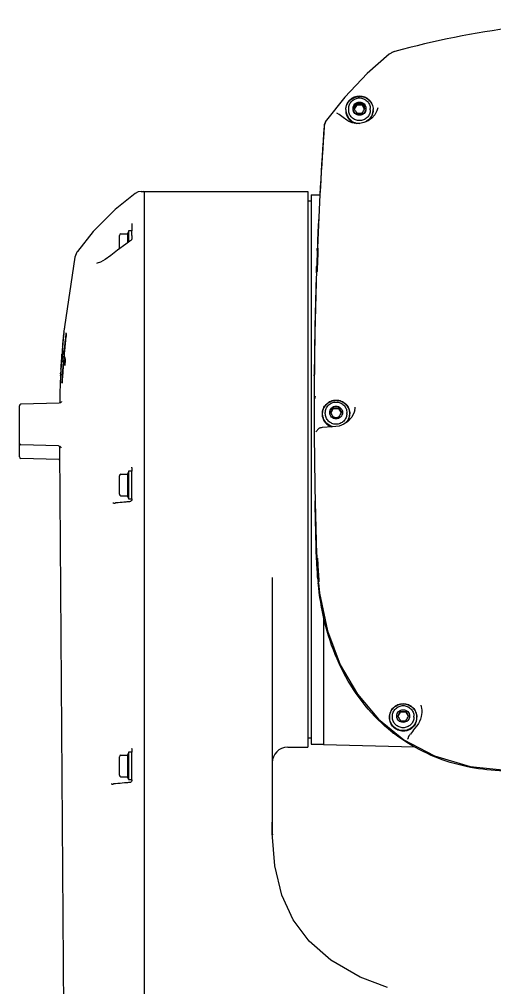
# Model space of a CAD drawing. Header units: millimetres. Extents: x 5828 to 6704, y 123 to 421.
# Drawn here: x 6347.04 to 6354.66, y 268.42 to 283.93 of the extents above; entities that cross this region are included whole.
import ezdxf

# ---------------------------------------------------------------- set-up
doc = ezdxf.new("R2010")
doc.units = ezdxf.units.MM
doc.layers.add('外形图', color=7, linetype='Continuous')

msp = doc.modelspace()

# ---------------------------------------------------------------- linework, layer by layer
at = {"layer": '外形图', "linetype": 'Continuous'}
for p, q in [((6352.321, 282.476), (6352.321, 282.4974)), ((6352.4054, 282.4913), (6352.4078, 282.4954)), ((6352.4495, 282.5663), (6352.408, 282.4951)), ((6352.4495, 282.5579), (6352.4104, 282.4909)), ((6352.4495, 282.5754), (6352.4495, 282.5579)), ((6352.4495, 282.5663), (6352.5375, 282.5663)), ((6352.4495, 282.5579), (6352.5375, 282.5579)), ((6352.5375, 282.5754), (6352.5375, 282.5579)), ((6352.5789, 282.4951), (6352.5375, 282.5663)), ((6352.5765, 282.4909), (6352.5375, 282.5579)), ((6352.5791, 282.4954), (6352.5815, 282.4913)), ((6352.666, 282.476), (6352.666, 282.4974)), ((6352.7889, 282.5092), (6352.7889, 282.5095)), ((6351.957, 282.3056), (6351.932, 282.2437)), ((6351.9637, 282.3154), (6351.957, 282.3056)), ((6352.131, 282.4247), (6352.1309, 282.4247)), ((6352.1667, 282.4023), (6352.1309, 282.4247)), ((6352.2308, 282.3579), (6352.1667, 282.4023)), ((6352.2927, 282.3121), (6352.2308, 282.3579)), ((6351.932, 282.2437), (6351.9286, 282.2188)), ((6348.9483, 281.1622), (6348.9004, 281.1386)), ((6348.9956, 281.1691), (6348.9483, 281.1622)), ((6348.9957, 281.1691), (6349.0284, 281.1691)), ((6349.0434, 281.1691), (6349.0434, 261.6781)), ((6349.0434, 281.1691), (6351.6685, 281.1691)), ((6351.6685, 281.1691), (6351.6685, 272.269)), ((6351.7185, 281.1191), (6351.7185, 272.319)), ((6351.7185, 281.1191), (6351.8596, 281.1191)), ((6351.6685, 281.0191), (6351.7185, 281.0191)), ((6348.8434, 280.6556), (6348.8434, 280.5415)), ((6348.6459, 280.2533), (6348.6459, 280.4666)), ((6348.6709, 280.4916), (6348.7761, 280.4916)), ((6348.7898, 280.5293), (6348.7761, 280.4916)), ((6348.7761, 280.4916), (6348.7761, 280.3478)), ((6348.7934, 280.5391), (6348.7934, 280.3598)), ((6348.8434, 280.5391), (6348.7934, 280.5391)), ((6348.8434, 280.4645), (6348.8434, 280.5415)), ((6348.8434, 280.4645), (6348.8434, 280.4065)), ((6348.8186, 280.3775), (6348.8114, 280.3722)), ((6351.818, 280.2597), (6351.8182, 280.2637)), ((6351.8204, 280.2688), (6351.8202, 280.2636)), ((6347.9343, 280.1191), (6347.768, 279.0033)), ((6351.8166, 280.2254), (6351.8172, 280.2385)), ((6351.8172, 280.2385), (6351.818, 280.2597)), ((6351.8255, 280.2551), (6351.827, 280.2572)), ((6351.8275, 280.2325), (6351.8273, 280.2247)), ((6351.8056, 279.9314), (6351.8069, 279.9691)), ((6351.8177, 279.9687), (6351.8164, 279.9311)), ((6351.8034, 279.8678), (6351.8038, 279.88)), ((6351.8038, 279.88), (6351.804, 279.8878)), ((6351.804, 279.8878), (6351.8056, 279.9314)), ((6351.8138, 279.8875), (6351.8091, 279.8798)), ((6351.8128, 279.8879), (6351.8125, 279.8863)), ((6347.7534, 278.8742), (6347.7557, 278.8968)), ((6347.7578, 278.918), (6347.7593, 278.9316)), ((6347.7674, 279.0034), (6347.7674, 279.0034)), ((6347.7903, 278.907), (6347.7932, 278.8954)), ((6347.7465, 278.7879), (6347.7491, 278.8152)), ((6347.7491, 278.8152), (6347.7512, 278.8387)), ((6347.7512, 278.8387), (6347.7519, 278.8474)), ((6347.7259, 278.5634), (6347.7259, 278.5653)), ((6347.7353, 278.5246), (6347.738, 278.5574)), ((6347.7554, 278.5623), (6347.7615, 278.5623)), ((6347.7614, 278.5617), (6347.7599, 278.5449)), ((6347.7205, 278.4889), (6347.7171, 278.4463)), ((6347.7187, 278.4423), (6347.7207, 278.4723)), ((6347.7224, 278.4484), (6347.7219, 278.4412)), ((6347.7258, 278.5014), (6347.725, 278.4882)), ((6347.7353, 278.5246), (6347.7607, 278.5246)), ((6347.7457, 278.4469), (6347.7471, 278.4638)), ((6347.7471, 278.4638), (6347.7724, 278.4638)), ((6347.7516, 278.4464), (6347.7768, 278.4464)), ((6347.7607, 278.5246), (6347.7618, 278.5384)), ((6347.7708, 278.4449), (6347.7724, 278.4638)), ((6347.705, 278.2477), (6347.7068, 278.2785)), ((6347.7095, 278.323), (6347.7111, 278.3495)), ((6351.7703, 278.2472), (6351.77, 278.2191)), ((6347.7039, 278.2214), (6347.6924, 277.9465)), ((6347.7043, 278.2214), (6347.7042, 278.2213)), ((6347.7055, 278.229), (6347.7048, 278.2235)), ((6347.7234, 278.1191), (6347.7289, 278.1191)), ((6347.7289, 278.1203), (6347.7279, 278.1017)), ((6347.6924, 277.9465), (6347.6912, 277.7786)), ((6351.768, 277.8892), (6351.7679, 277.8562)), ((6351.7681, 277.9119), (6351.768, 277.8892)), ((6347.0434, 276.9184), (6347.0434, 277.7375)), ((6347.68, 277.7787), (6347.0678, 277.7626)), ((6351.946, 277.6136), (6351.946, 277.6266)), ((6352.0744, 277.6954), (6352.033, 277.6242)), ((6352.0744, 277.7045), (6352.0744, 277.6954)), ((6352.0744, 277.6954), (6352.1625, 277.6954)), ((6352.1625, 277.7045), (6352.1625, 277.6954)), ((6352.2039, 277.6242), (6352.1625, 277.6954)), ((6352.291, 277.6136), (6352.291, 277.6266)), ((6352.4194, 277.6723), (6352.4194, 277.6721)), ((6351.7679, 277.4015), (6351.7682, 277.3485)), ((6351.7682, 277.3485), (6351.7682, 277.3295)), ((6351.7682, 277.3295), (6351.7683, 277.3221)), ((6351.7683, 277.3221), (6351.7684, 277.3049)), ((6351.8425, 277.3727), (6351.794, 277.3222)), ((6351.8494, 277.378), (6351.8423, 277.3725)), ((6351.8423, 277.3725), (6351.8425, 277.3727)), ((6351.8581, 277.3816), (6351.8494, 277.378)), ((6352.0576, 277.4013), (6351.8951, 277.3874)), ((6352.1165, 277.4061), (6352.0576, 277.4013)), ((6352.1656, 277.4139), (6352.1165, 277.4061)), ((6347.6697, 277.0956), (6347.0678, 277.1113)), ((6347.6864, 277.0955), (6347.6859, 277.0311)), ((6347.6859, 277.0309), (6347.7751, 264.7828)), ((6347.6733, 276.8776), (6347.0678, 276.8935)), ((6347.6733, 276.8776), (6347.6871, 276.8733)), ((6348.8434, 276.7412), (6348.8434, 276.691)), ((6348.6459, 276.3216), (6348.6459, 276.6166)), ((6348.6709, 276.6416), (6348.7761, 276.6416)), ((6348.7898, 276.6792), (6348.7761, 276.6416)), ((6348.7761, 276.6416), (6348.7761, 276.2966)), ((6348.7934, 276.6891), (6348.7934, 276.2491)), ((6348.8434, 276.6891), (6348.7934, 276.6891)), ((6348.8434, 276.2467), (6348.8434, 276.6913)), ((6348.6709, 276.2966), (6348.7761, 276.2966)), ((6348.7898, 276.2589), (6348.7761, 276.2966)), ((6348.7934, 276.2491), (6348.8434, 276.2491)), ((6348.8434, 276.2467), (6348.8434, 276.2232)), ((6348.558, 276.1791), (6348.54, 276.1789)), ((6348.6292, 276.1852), (6348.5817, 276.1806)), ((6348.8193, 276.2026), (6348.8095, 276.2017)), ((6351.7833, 276.2191), (6351.7838, 276.1972)), ((6351.7838, 276.1972), (6351.785, 276.1456)), ((6351.8065, 275.2943), (6351.8062, 275.2997)), ((6351.8093, 275.3047), (6351.8095, 275.2999)), ((6351.8073, 275.2745), (6351.8065, 275.2943)), ((6351.808, 275.2606), (6351.8073, 275.2745)), ((6351.8202, 275.2841), (6351.8213, 275.2731)), ((6351.8213, 275.2731), (6351.822, 275.2608)), ((6351.0935, 274.9857), (6351.0936, 271.0262)), ((6351.8302, 274.9217), (6351.8299, 274.9253)), ((6351.8306, 274.9176), (6351.8302, 274.9217)), ((6351.8423, 274.9226), (6351.8397, 274.9187)), ((6351.9185, 274.3547), (6351.9185, 272.3118)), ((6352.4592, 273.1161), (6352.7974, 272.7181)), ((6353.1495, 272.8329), (6353.108, 272.7618)), ((6353.1495, 272.842), (6353.1495, 272.8329)), ((6353.1495, 272.8329), (6353.2375, 272.8329)), ((6353.2375, 272.842), (6353.2375, 272.8329)), ((6353.2789, 272.7618), (6353.2375, 272.8329)), ((6352.7974, 272.7181), (6353.2061, 272.3879)), ((6353.021, 272.7511), (6353.021, 272.7641)), ((6353.366, 272.7511), (6353.366, 272.7641)), ((6353.4146, 272.6133), (6353.3774, 272.5665)), ((6351.6685, 272.419), (6351.7185, 272.419)), ((6353.2803, 272.4383), (6353.2685, 272.4041)), ((6353.2685, 272.4041), (6353.2732, 272.4123)), ((6353.2827, 272.4437), (6353.2803, 272.4383)), ((6353.2982, 272.4663), (6353.2913, 272.457)), ((6353.3076, 272.4784), (6353.2982, 272.4663)), ((6348.8434, 272.2428), (6348.8434, 272.191)), ((6351.3435, 272.269), (6351.6685, 272.269)), ((6351.7185, 272.319), (6351.9185, 272.319)), ((6351.9185, 272.3118), (6353.3762, 272.2736)), ((6348.6459, 271.8215), (6348.6459, 272.1165)), ((6348.6709, 272.1415), (6348.7761, 272.1415)), ((6348.7898, 272.1791), (6348.7761, 272.1415)), ((6348.7761, 272.1415), (6348.7761, 271.7965)), ((6348.7934, 272.189), (6348.7934, 271.749)), ((6348.8434, 272.189), (6348.7934, 272.189)), ((6348.8434, 271.7466), (6348.8434, 272.1912)), ((6348.6709, 271.7965), (6348.7761, 271.7965)), ((6348.7898, 271.7589), (6348.7761, 271.7965)), ((6348.7934, 271.749), (6348.8434, 271.749)), ((6348.8434, 271.7466), (6348.8434, 271.7231)), ((6348.5307, 271.6781), (6348.5132, 271.6779)), ((6348.5853, 271.6826), (6348.5541, 271.6796)), ((6348.6214, 271.6861), (6348.5853, 271.6826)), ((6351.0938, 271.052), (6351.0937, 271.0688)), ((6351.0942, 271.026), (6351.0938, 271.0687)), ((6351.0948, 270.9823), (6351.0942, 271.026)), ((6351.0956, 270.9438), (6351.0948, 270.9823)), ((6351.0969, 270.8926), (6351.0956, 270.9438)), ((6351.0969, 270.8929), (6351.0966, 270.9006)), ((6351.1373, 270.3711), (6351.0969, 270.8929))]:
    msp.add_line(p, q, dxfattribs=at)
for points in [[(6352.971, 283.3689), (6352.6173, 283.0581), (6352.2589, 282.6834), (6351.9637, 282.3154)], [(6352.7889, 282.5095), (6352.7738, 282.4615), (6352.7391, 282.3999), (6352.6907, 282.3467), (6352.63, 282.3035), (6352.5633, 282.2746), (6352.4966, 282.2606), (6352.4329, 282.26), (6352.3738, 282.2714), (6352.3208, 282.2938), (6352.2927, 282.3121)], [(6348.9005, 281.1387), (6348.5765, 280.8805), (6348.2267, 280.53), (6347.9733, 280.2113)], [(6348.8114, 280.3722), (6348.747, 280.3277), (6348.6159, 280.2312)], [(6348.8434, 280.4065), (6348.8427, 280.4046), (6348.8379, 280.3968), (6348.8294, 280.3871), (6348.8186, 280.3775)], [(6347.9733, 280.2113), (6347.9632, 280.1959), (6347.941, 280.1463), (6347.9343, 280.1192)], [(6348.6159, 280.2312), (6348.5081, 280.1467), (6348.418, 280.0828), (6348.3441, 280.0404), (6348.2898, 280.0208), (6348.2792, 280.0194)], [(6351.8271, 280.2594), (6351.827, 280.2599), (6351.8272, 280.258), (6351.8275, 280.2524)], [(6351.8275, 280.2524), (6351.8277, 280.2437), (6351.8275, 280.2325)], [(6351.8163, 279.9308), (6351.8158, 279.9196), (6351.8149, 279.9065), (6351.8138, 279.8957), (6351.8128, 279.8879)], [(6347.7211, 277.8046), (6347.7213, 277.8054), (6347.7175, 277.7985), (6347.703, 277.7852), (6347.68, 277.7787)], [(6352.4194, 277.6722), (6352.4087, 277.6342), (6352.3695, 277.5563), (6352.3125, 277.4913), (6352.243, 277.4431), (6352.1656, 277.4139)], [(6351.8951, 277.3874), (6351.8797, 277.3858), (6351.8677, 277.3839), (6351.8581, 277.3816)], [(6347.6697, 277.0956), (6347.6952, 277.0876), (6347.7088, 277.0741), (6347.7127, 277.0662), (6347.713, 277.0654)], [(6348.8403, 276.7531), (6348.8419, 276.7497), (6348.8434, 276.7412)], [(6351.8185, 275.2948), (6351.8184, 275.295), (6351.8191, 275.2917), (6351.8202, 275.2841)], [(6351.8357, 274.9025), (6351.8546, 274.7382), (6351.9811, 274.132), (6352.1856, 273.5864), (6352.4592, 273.1161)], [(6351.8411, 274.966), (6351.8414, 274.9625), (6351.8422, 274.9504), (6351.8426, 274.9395), (6351.8427, 274.9304), (6351.8424, 274.9238), (6351.8423, 274.9226)], [(6353.2061, 272.3879), (6353.6948, 272.1284), (6354.265, 271.9601), (6354.8944, 271.8931), (6355.5612, 271.8609), (6356.2603, 271.8386), (6356.9435, 271.8312)], [(6353.2913, 272.457), (6353.2863, 272.4497), (6353.2827, 272.4437)], [(6348.8403, 272.2547), (6348.8419, 272.2513), (6348.8434, 272.2428)], [(6352.9435, 268.4177), (6352.5024, 268.5856), (6352.0359, 268.857), (6351.6867, 269.1643), (6351.4323, 269.5039), (6351.2492, 269.8985), (6351.1373, 270.3711)]]:
    msp.add_lwpolyline(points, dxfattribs=at)
for centre, radius, start, end in [((6356.955, 268.8827), 15.0447, 90.04357, 105.00041), ((6353.1253, 283.1776), 0.2458, 118.17515, 128.87106), ((6353.124, 283.1801), 0.243, 113.42211, 118.18028), ((6353.1231, 283.182), 0.2409, 109.0016, 113.41166), ((6353.1235, 283.1811), 0.2419, 104.96093, 109.00236), ((6352.4914, 282.4818), 0.2137, 149.5676, 155.9554), ((6352.4956, 282.4818), 0.2137, 24.0446, 30.4324), ((6352.4897, 282.4823), 0.2163, 180.00015, 183.82974), ((6352.4896, 282.4739), 0.2161, 177.80123, 179.99999), ((6352.4908, 282.474), 0.2173, 180.02601, 219.98732), ((6352.4907, 282.4678), 0.2173, 180.02363, 218.66173), ((6352.4909, 282.4824), 0.2174, 183.8528, 220.25184), ((6352.4905, 282.4822), 0.2127, 155.9604, 156.26217), ((6349.8854, 284.0165), 2.9414, 328.956, 330.66131), ((6354.9695, 283.9409), 2.9414, 209.33869, 211.044), ((6349.9128, 283.9923), 2.9097, 329.0375, 330.66886), ((6352.4951, 284.1668), 1.5921, 268.35842, 269.94292), ((6352.4951, 284.1585), 1.5921, 268.35842, 269.94292), ((6352.4919, 284.1668), 1.5921, 270.05708, 271.64158), ((6352.4919, 284.1585), 1.5921, 270.05708, 271.64158), ((6355.167, 284.0546), 3.0171, 209.36009, 211.0226), ((6355.1746, 284.0507), 3.0258, 209.36243, 210.93119), ((6349.952, 283.9789), 3.0171, 328.9774, 330.63991), ((6352.4958, 282.4741), 0.2176, 310.06518, 359.95068), ((6352.4961, 282.4678), 0.2174, 318.20854, 359.97049), ((6352.4959, 282.4891), 0.1701, 0.0014, 2.80367), ((6352.4964, 282.4822), 0.2127, 23.73783, 24.0396), ((6352.4972, 282.4823), 0.2163, 356.17026, 359.99985), ((6352.4973, 282.4739), 0.2161, 0.00001, 2.19877), ((6352.4917, 282.4684), 0.2183, 218.62286, 220.21716), ((6352.4916, 282.4745), 0.2182, 219.94697, 220.21738), ((6352.4931, 282.476), 0.2203, 220.26365, 258.84983), ((6352.493, 282.4697), 0.2202, 220.26013, 249.86702), ((6352.4933, 282.4762), 0.2163, 219.52297, 268.02392), ((6352.4951, 284.0155), 1.5921, 268.35842, 269.94292), ((6352.4919, 284.0155), 1.5921, 270.05708, 271.64158), ((6416.7702, 277.6326), 65.0053, 175.954039, 177.680312), ((6416.6232, 277.6469), 64.8559, 175.957415, 177.683085), ((6352.0992, 282.2068), 0.1727, 164.89913, 175.89362), ((6349.0284, 281.1541), 0.015, 30, 90), ((6348.6709, 280.4666), 0.025, 90, 180), ((6348.8039, 280.5241), 0.015, 134.44366, 160), ((6416.7611, 277.633), 64.9961, 177.714072, 177.940203), ((6415.9255, 277.6768), 64.1487, 177.723417, 177.952481), ((6414.7506, 277.6865), 62.985, 178.015279, 179.489934), ((6416.456, 277.6556), 64.6884, 178.040237, 179.476015), ((6354.2604, 278.2516), 6.5366, 174.14864, 174.33501), ((6339.0701, 279.6608), 8.723, 354.71165, 355.3142), ((6344.1908, 279.2402), 3.5851, 355.32801, 355.74942), ((6345.9084, 279.1114), 1.8627, 355.7838, 355.92841), ((6361.5186, 277.3306), 13.8121, 173.51926, 174.4767), ((6361.3607, 277.3607), 13.6583, 173.49953, 173.984), ((6347.9673, 278.9424), 0.1803, 195.11837, 197.02298), ((6339.1618, 279.5751), 8.6237, 354.12417, 354.45897), ((6339.3849, 279.5664), 8.3978, 354.28884, 354.68079), ((6326.4245, 280.813), 21.421, 354.45308, 354.6088), ((6327.825, 280.6907), 20.0152, 354.58087, 354.74289), ((6361.3648, 277.3605), 13.6623, 173.98488, 174.95347), ((6365.3213, 277.2167), 17.6471, 175.48581, 175.61698), ((6353.5832, 278.1434), 5.8724, 175.09207, 175.48576), ((6351.2438, 278.3443), 3.5245, 174.43704, 175.09199), ((6345.8397, 278.8653), 1.9081, 352.74326, 353.60005), ((6343.6087, 279.1172), 4.1533, 353.57708, 354.12877), ((6353.6204, 278.0706), 5.9025, 174.94927, 175.26909), ((6351.2693, 278.2784), 3.5422, 174.41671, 174.94923), ((6348.3251, 278.704), 0.5871, 187.92871, 191.97448), ((6361.5546, 277.3273), 13.8483, 174.47724, 174.88587), ((6342.3109, 278.7795), 5.4182, 355.86618, 356.13246), ((6343.0842, 278.7274), 4.6432, 356.13014, 356.38744), ((6327.9624, 279.7734), 19.8043, 355.97636, 356.143), ((6337.2233, 279.1712), 10.5207, 356.19098, 356.34453), ((6329.8308, 279.6545), 17.9321, 356.1433, 356.27074), ((6342.3963, 278.8403), 5.3371, 356.35002, 356.59938), ((6344.6711, 278.7055), 3.0582, 356.59214, 356.91047), ((6346.1679, 278.6244), 1.5593, 356.91992, 357.20388), ((6339.5733, 279.0251), 8.1693, 356.32466, 356.68448), ((6348.3095, 278.6048), 0.5797, 187.95139, 190.00854), ((6361.5338, 277.3459), 13.832, 175.43469, 175.8452), ((6348.3332, 278.609), 0.6038, 190.00883, 191.9682), ((6348.3603, 278.6147), 0.6315, 191.96836, 193.82525), ((6361.7156, 277.3134), 14.0099, 175.36143, 175.60309), ((6348.4617, 278.6427), 0.7367, 195.44939, 200.41893), ((6348.4274, 278.7286), 0.6923, 195.38696, 197.17104), ((6348.3514, 278.6071), 0.5965, 187.95072, 189.95401), ((6348.3729, 278.6108), 0.6183, 189.95364, 191.86747), ((6348.4899, 278.7483), 0.7579, 197.19585, 200.39765), ((6348.395, 278.6155), 0.6408, 191.86712, 193.69156), ((6351.7049, 278.097), 3.944, 175.32615, 175.80351), ((6357.5459, 277.6113), 9.8052, 174.8927, 175.27822), ((6362.0094, 277.4343), 14.3275, 176.44359, 176.62207), ((6337.7725, 279.0732), 9.9693, 355.47545, 355.73856), ((6343.038, 278.7264), 4.6892, 355.63252, 355.87245), ((6335.008, 279.2784), 12.7414, 355.74215, 355.97377), ((6361.6097, 277.3406), 13.9081, 175.84591, 176.79108), ((6361.7845, 277.3082), 14.079, 175.60344, 176.3046), ((6361.8796, 277.302), 14.1743, 176.30442, 176.69062), ((6417.9111, 277.6415), 66.1436, 179.499641, 179.765706), ((6417.5719, 277.641), 65.8044, 179.81257, 180.208511), ((6352.1152, 277.8643), 0.3334, 175.62734, 176.60023), ((6347.0684, 277.7376), 0.025, 91.5, 180), ((6349.5104, 279.1457), 2.9414, 328.956, 330.66131), ((6354.5945, 279.07), 2.9414, 209.33869, 211.044), ((6352.1201, 279.296), 1.5921, 268.35842, 269.94292), ((6352.1169, 279.296), 1.5921, 270.05708, 271.64158), ((6354.792, 279.1838), 3.0171, 209.36009, 211.0226), ((6349.577, 279.1081), 3.0171, 328.9774, 330.63991), ((6352.1155, 277.7382), 0.311, 347.7694, 356.22448), ((6352.1175, 277.6065), 0.2193, 204.38491, 250.20994), ((6352.1201, 279.1447), 1.5921, 268.35842, 269.94292), ((6352.1169, 279.1447), 1.5921, 270.05708, 271.64158), ((6352.1212, 277.6115), 0.2173, 321.34989, 359.97639), ((6352.1213, 277.6053), 0.2171, 325.25216, 359.98228), ((6414.1393, 277.6183), 62.3717, 180.287922, 181.285468), ((6347.0684, 277.1363), 0.025, 180, 268.5), ((6347.0684, 276.9184), 0.025, 180, 268.5), ((6348.6709, 276.6166), 0.025, 90, 180), ((6348.8039, 276.6741), 0.015, 134.44366, 160), ((6348.6709, 276.3216), 0.025, 180, 270), ((6348.8039, 276.2641), 0.015, 200, 225.55634), ((6348.5439, 276.58), 0.4011, 272.00531, 273.92352), ((6348.5432, 276.5913), 0.4125, 273.92142, 275.36246), ((6351.1298, 249.8365), 26.4671, 95.16385, 95.42138), ((6351.2943, 248.0238), 28.2872, 95.03959, 95.16535), ((6357.6351, 275.449), 5.8288, 184.75976, 185.15466), ((6357.332, 275.4217), 5.5245, 185.23521, 185.39731), ((6350.5854, 274.2832), 2.9414, 328.956, 330.66131), ((6353.1951, 274.4335), 1.5921, 268.35842, 269.94292), ((6353.1919, 274.4335), 1.5921, 270.05708, 271.64158), ((6355.8671, 274.3213), 3.0171, 209.36009, 211.0226), ((6355.6695, 274.2075), 2.9414, 209.33869, 211.044), ((6353.1951, 274.2822), 1.5921, 268.35842, 269.94292), ((6353.1919, 274.2822), 1.5921, 270.05708, 271.64158), ((6350.652, 274.2456), 3.0171, 328.9774, 330.63991), ((6353.1965, 272.749), 0.2169, 329.78441, 359.99433), ((6353.1965, 272.7428), 0.2169, 329.78441, 359.99433), ((6388.059, 245.022), 44.2889, 141.543, 141.68694), ((6353.196, 272.7492), 0.2176, 328.75483, 329.80851), ((6351.3435, 272.019), 0.25, 90, 180), ((6348.6709, 272.1165), 0.025, 90, 180), ((6348.8039, 272.174), 0.015, 134.44366, 160), ((6348.6709, 271.8215), 0.025, 180, 270), ((6348.8039, 271.764), 0.015, 200, 225.55634), ((6348.5172, 272.0654), 0.3876, 272.00513, 273.92023), ((6348.5165, 272.0763), 0.3984, 273.91847, 275.42631), ((6351.135, 245.2848), 26.5207, 95.13464, 95.43852), ((6351.3152, 243.2925), 28.5211, 95.02035, 95.13696), ((6362.8112, 271.1458), 11.7177, 179.99671, 180.37657), ((6361.6652, 271.1444), 10.5717, 179.98854, 180.44508), ((6359.7405, 271.1304), 8.647, 180.45148, 180.99412), ((6361.3628, 271.1348), 10.2693, 180.46232, 180.98376), ((6359.3612, 271.1246), 8.2677, 180.99945, 181.42253), ((6360.2738, 271.1161), 9.1801, 180.98359, 181.55955), ((6359.4877, 271.1277), 8.3942, 181.42239, 181.53605)]:
    msp.add_arc(centre, radius, start, end, dxfattribs=at)
for points, knots in [([(6352.2735, 282.4823), (6352.2735, 282.5107), (6352.285, 282.5682), (6352.334, 282.6407), (6352.4071, 282.6892), (6352.4649, 282.7006), (6352.4935, 282.7006)], [0, 0, 0, 0, 0.2491105, 0.498743, 0.7491131, 1, 1, 1, 1]), ([(6352.2736, 282.4822), (6352.2747, 282.5099), (6352.2878, 282.5656), (6352.3372, 282.6352), (6352.4092, 282.6814), (6352.4656, 282.6922), (6352.4935, 282.6922)], [0, 0, 0, 0, 0.2491126, 0.4987633, 0.749134, 1, 1, 1, 1]), ([(6352.3071, 282.5901), (6352.3258, 282.6219), (6352.3811, 282.6767), (6352.4564, 282.6963), (6352.4935, 282.6963)], [0, 0, 0, 0, 0.4991741, 1, 1, 1, 1]), ([(6352.321, 282.4974), (6352.321, 282.5197), (6352.33, 282.5648), (6352.3684, 282.6218), (6352.4258, 282.6599), (6352.4711, 282.6688), (6352.4935, 282.6688)], [0, 0, 0, 0, 0.2493465, 0.4990773, 0.7493486, 1, 1, 1, 1]), ([(6352.4935, 282.3987), (6352.4801, 282.3987), (6352.4532, 282.404), (6352.4191, 282.4266), (6352.3963, 282.4605), (6352.3882, 282.5005), (6352.3963, 282.5405), (6352.4191, 282.5744), (6352.4532, 282.597), (6352.4801, 282.6023), (6352.4935, 282.6023)], [0, 0, 0, 0, 0.1254463, 0.250629, 0.3754452, 0.4999992, 0.6245521, 0.7493672, 0.8745513, 1, 1, 1, 1]), ([(6352.4935, 282.3904), (6352.4801, 282.3904), (6352.4532, 282.3956), (6352.4191, 282.4182), (6352.3963, 282.4521), (6352.3882, 282.4921), (6352.3963, 282.5322), (6352.4191, 282.566), (6352.4532, 282.5886), (6352.4801, 282.5939), (6352.4935, 282.5939)], [0, 0, 0, 0, 0.1254463, 0.250629, 0.3754452, 0.4999992, 0.6245521, 0.7493672, 0.8745513, 1, 1, 1, 1]), ([(6352.4935, 282.7006), (6352.5221, 282.7006), (6352.5799, 282.6892), (6352.653, 282.6407), (6352.702, 282.5682), (6352.7135, 282.5107), (6352.7135, 282.4823)], [0, 0, 0, 0, 0.2508869, 0.501257, 0.7508895, 1, 1, 1, 1]), ([(6352.4935, 282.6963), (6352.5305, 282.6963), (6352.6058, 282.6767), (6352.6611, 282.6219), (6352.6798, 282.5901)], [0, 0, 0, 0, 0.5008259, 1, 1, 1, 1]), ([(6352.4935, 282.6688), (6352.5159, 282.6688), (6352.5612, 282.6599), (6352.6185, 282.6218), (6352.657, 282.5648), (6352.666, 282.5197), (6352.666, 282.4974)], [0, 0, 0, 0, 0.2506515, 0.5009227, 0.7506534, 1, 1, 1, 1]), ([(6352.4935, 282.6023), (6352.5068, 282.6023), (6352.5338, 282.597), (6352.5678, 282.5744), (6352.5907, 282.5405), (6352.5987, 282.5005), (6352.5907, 282.4605), (6352.5678, 282.4266), (6352.5338, 282.404), (6352.5068, 282.3987), (6352.4935, 282.3987)], [0, 0, 0, 0, 0.1254463, 0.250629, 0.3754452, 0.4999992, 0.6245521, 0.7493672, 0.8745513, 1, 1, 1, 1]), ([(6352.4935, 282.5939), (6352.5068, 282.5939), (6352.5338, 282.5886), (6352.5678, 282.566), (6352.5907, 282.5322), (6352.5987, 282.4921), (6352.5907, 282.4521), (6352.5678, 282.4182), (6352.5338, 282.3956), (6352.5068, 282.3904), (6352.4935, 282.3904)], [0, 0, 0, 0, 0.1254463, 0.250629, 0.3754452, 0.4999992, 0.6245521, 0.7493672, 0.8745513, 1, 1, 1, 1]), ([(6352.4935, 282.3049), (6352.471, 282.3049), (6352.4258, 282.3138), (6352.3684, 282.3518), (6352.33, 282.4087), (6352.321, 282.4538), (6352.321, 282.476)], [0, 0, 0, 0, 0.2508874, 0.5012573, 0.7508898, 1, 1, 1, 1]), ([(6352.666, 282.476), (6352.666, 282.4538), (6352.657, 282.4087), (6352.6185, 282.3518), (6352.5612, 282.3138), (6352.5159, 282.3049), (6352.4935, 282.3049)], [0, 0, 0, 0, 0.2491102, 0.4987427, 0.7491126, 1, 1, 1, 1]), ([(6352.713, 282.4678), (6352.7115, 282.4448), (6352.7009, 282.3989), (6352.6641, 282.3387), (6352.6104, 282.2929), (6352.5666, 282.2751), (6352.544, 282.2698)], [0, 0, 0, 0, 0.2492553, 0.498931, 0.749201, 1, 1, 1, 1]), ([(6351.8235, 280.2496), (6351.8235, 280.2505), (6351.824, 280.2525), (6351.8249, 280.2542), (6351.8255, 280.2551)], [0, 0, 0, 0, 0.4534516, 1, 1, 1, 1]), ([(6351.8257, 280.244), (6351.825, 280.2448), (6351.8238, 280.2465), (6351.8235, 280.2486), (6351.8235, 280.2496)], [0, 0, 0, 0, 0.5019907, 1, 1, 1, 1]), ([(6351.8054, 279.8678), (6351.8055, 279.8692), (6351.806, 279.8721), (6351.8071, 279.8749), (6351.8078, 279.8762)], [0, 0, 0, 0, 0.4888674, 1, 1, 1, 1]), ([(6351.8078, 279.8762), (6351.8081, 279.8768), (6351.8087, 279.8778), (6351.8094, 279.8789), (6351.8097, 279.8794)], [0, 0, 0, 0, 0.4965749, 1, 1, 1, 1]), ([(6347.7529, 278.858), (6347.7535, 278.8646), (6347.7559, 278.8858), (6347.754, 278.875), (6347.7539, 278.8735)], [0, 0, 0, 0, 0.8201119, 1, 1, 1, 1]), ([(6347.7676, 279.0009), (6347.7676, 278.9983), (6347.7672, 278.9911), (6347.7667, 278.9838), (6347.7664, 278.9791)], [0, 0, 0, 0, 0.355889, 1, 1, 1, 1]), ([(6347.7669, 279.001), (6347.7671, 279.0013), (6347.7666, 278.9975), (6347.7668, 278.997), (6347.7667, 278.9955)], [0, 0, 0, 0, 0.2122036, 1, 1, 1, 1]), ([(6347.7674, 279.0034), (6347.7676, 279.0034), (6347.7675, 279.0021), (6347.7676, 279.0016), (6347.7676, 279.0009)], [0, 0, 0, 0, 0.2451777, 1, 1, 1, 1]), ([(6347.7375, 278.698), (6347.738, 278.7023), (6347.7392, 278.7132), (6347.7403, 278.7241), (6347.741, 278.7307)], [0, 0, 0, 0, 0.3947556, 1, 1, 1, 1]), ([(6347.7253, 278.5484), (6347.7255, 278.5516), (6347.7257, 278.5566), (6347.7259, 278.5617), (6347.7259, 278.5634)], [0, 0, 0, 0, 0.6536639, 1, 1, 1, 1]), ([(6347.7325, 278.6242), (6347.7323, 278.62), (6347.7314, 278.5961), (6347.7301, 278.5722), (6347.729, 278.5526)], [0, 0, 0, 0, 0.1782945, 1, 1, 1, 1]), ([(6347.7357, 278.686), (6347.7358, 278.6863), (6347.7382, 278.6925), (6347.7375, 278.6993), (6347.7382, 278.7055)], [0, 0, 0, 0, 0.0603201, 1, 1, 1, 1]), ([(6347.7042, 278.2214), (6347.7023, 278.2213), (6347.7072, 278.2356), (6347.7047, 278.2408), (6347.705, 278.2477)], [0, 0, 0, 0, 0.2131839, 1, 1, 1, 1]), ([(6347.7107, 278.2867), (6347.7101, 278.2798), (6347.7085, 278.2605), (6347.707, 278.2413), (6347.7055, 278.229)], [0, 0, 0, 0, 0.361873, 1, 1, 1, 1]), ([(6347.7111, 278.3427), (6347.7116, 278.3434), (6347.7115, 278.3542), (6347.713, 278.3636), (6347.7137, 278.3726)], [0, 0, 0, 0, 0.0939725, 1, 1, 1, 1]), ([(6347.7048, 278.2235), (6347.7047, 278.2231), (6347.7045, 278.2224), (6347.7044, 278.2216), (6347.7043, 278.2214)], [0, 0, 0, 0, 0.6881862, 1, 1, 1, 1]), ([(6347.7279, 278.1017), (6347.7271, 278.1046), (6347.7255, 278.1104), (6347.7242, 278.1162), (6347.7236, 278.1191)], [0, 0, 0, 0, 0.5018133, 1, 1, 1, 1]), ([(6351.7685, 278.2191), (6351.7666, 278.2191), (6351.7702, 278.2309), (6351.768, 278.2356), (6351.7682, 278.2408)], [0, 0, 0, 0, 0.2751702, 1, 1, 1, 1]), ([(6351.8985, 277.6114), (6351.8985, 277.6398), (6351.9099, 277.6973), (6351.959, 277.7699), (6352.0321, 277.8184), (6352.0899, 277.8297), (6352.1185, 277.8297)], [0, 0, 0, 0, 0.2491105, 0.498743, 0.7491131, 1, 1, 1, 1]), ([(6352.0736, 277.402), (6352.048, 277.4074), (6351.9984, 277.4278), (6351.9401, 277.4827), (6351.9054, 277.5547), (6351.8991, 277.6343), (6351.922, 277.7109), (6351.971, 277.7742), (6352.0394, 277.8158), (6352.0923, 277.8255), (6352.1185, 277.8255)], [0, 0, 0, 0, 0.1253724, 0.2504323, 0.375164, 0.4997227, 0.6243534, 0.7492636, 0.8745173, 1, 1, 1, 1]), ([(6351.946, 277.6266), (6351.946, 277.6489), (6351.955, 277.694), (6351.9934, 277.751), (6352.0508, 277.789), (6352.0961, 277.7979), (6352.1185, 277.7979)], [0, 0, 0, 0, 0.2493465, 0.4990773, 0.7493486, 1, 1, 1, 1]), ([(6352.1185, 277.8297), (6352.1471, 277.8297), (6352.2048, 277.8184), (6352.278, 277.7699), (6352.327, 277.6973), (6352.3385, 277.6398), (6352.3385, 277.6114)], [0, 0, 0, 0, 0.2508869, 0.501257, 0.7508895, 1, 1, 1, 1]), ([(6352.1185, 277.8255), (6352.1392, 277.8255), (6352.1807, 277.8195), (6352.2378, 277.7933), (6352.2851, 277.7521), (6352.3185, 277.6992), (6352.3354, 277.639), (6352.3343, 277.5765), (6352.3154, 277.5169), (6352.2918, 277.4824), (6352.2779, 277.4673)], [0, 0, 0, 0, 0.1255684, 0.250984, 0.3761505, 0.5010466, 0.6257394, 0.7503629, 0.8750737, 1, 1, 1, 1]), ([(6352.1185, 277.7979), (6352.1409, 277.7979), (6352.1862, 277.789), (6352.2435, 277.751), (6352.282, 277.694), (6352.291, 277.6489), (6352.291, 277.6266)], [0, 0, 0, 0, 0.2506515, 0.5009227, 0.7506534, 1, 1, 1, 1]), ([(6352.1185, 277.5279), (6352.1051, 277.5279), (6352.0782, 277.5331), (6352.0441, 277.5558), (6352.0212, 277.5896), (6352.0132, 277.6297), (6352.0212, 277.6697), (6352.0441, 277.7035), (6352.0782, 277.7262), (6352.1051, 277.7314), (6352.1185, 277.7314)], [0, 0, 0, 0, 0.1254463, 0.250629, 0.3754452, 0.4999992, 0.6245521, 0.7493672, 0.8745513, 1, 1, 1, 1]), ([(6352.1185, 277.7314), (6352.1318, 277.7314), (6352.1587, 277.7262), (6352.1928, 277.7035), (6352.2157, 277.6697), (6352.2237, 277.6297), (6352.2157, 277.5896), (6352.1928, 277.5558), (6352.1587, 277.5331), (6352.1318, 277.5279), (6352.1185, 277.5279)], [0, 0, 0, 0, 0.1254463, 0.250629, 0.3754452, 0.4999992, 0.6245521, 0.7493672, 0.8745513, 1, 1, 1, 1]), ([(6352.0607, 277.4008), (6352.0377, 277.407), (6351.9935, 277.427), (6351.9406, 277.4764), (6351.9064, 277.5401), (6351.8985, 277.5878), (6351.8985, 277.6114)], [0, 0, 0, 0, 0.2508156, 0.501066, 0.7507209, 1, 1, 1, 1]), ([(6352.1185, 277.4424), (6352.096, 277.4424), (6352.0507, 277.4513), (6351.9934, 277.4893), (6351.955, 277.5462), (6351.946, 277.5913), (6351.946, 277.6136)], [0, 0, 0, 0, 0.2508874, 0.5012573, 0.7508898, 1, 1, 1, 1]), ([(6352.291, 277.6136), (6352.291, 277.5913), (6352.282, 277.5462), (6352.2435, 277.4893), (6352.1862, 277.4513), (6352.1409, 277.4424), (6352.1185, 277.4424)], [0, 0, 0, 0, 0.2491102, 0.4987427, 0.7491126, 1, 1, 1, 1]), ([(6351.7948, 277.3215), (6351.7956, 277.3223), (6351.7973, 277.3238), (6351.7991, 277.3252), (6351.8, 277.3258)], [0, 0, 0, 0, 0.5023076, 1, 1, 1, 1]), ([(6348.8434, 276.2296), (6348.8434, 276.2239), (6348.8391, 276.213), (6348.8301, 276.2063), (6348.8253, 276.2043)], [0, 0, 0, 0, 0.521639, 1, 1, 1, 1]), ([(6348.8253, 276.2043), (6348.8243, 276.2038), (6348.8224, 276.2031), (6348.8203, 276.2027), (6348.8193, 276.2026)], [0, 0, 0, 0, 0.5228878, 1, 1, 1, 1]), ([(6351.7809, 276.1972), (6351.7807, 276.2022), (6351.7829, 276.207), (6351.7788, 276.2191), (6351.7811, 276.2191)], [0, 0, 0, 0, 0.6870615, 1, 1, 1, 1]), ([(6351.8112, 275.2923), (6351.8107, 275.2935), (6351.8098, 275.2958), (6351.8094, 275.2983), (6351.8094, 275.2995)], [0, 0, 0, 0, 0.5102399, 1, 1, 1, 1]), ([(6351.8142, 275.2874), (6351.8137, 275.2882), (6351.8126, 275.2898), (6351.8116, 275.2915), (6351.8112, 275.2923)], [0, 0, 0, 0, 0.5062713, 1, 1, 1, 1]), ([(6351.8208, 275.281), (6351.8195, 275.2819), (6351.8172, 275.2839), (6351.8152, 275.2862), (6351.8142, 275.2874)], [0, 0, 0, 0, 0.5020445, 1, 1, 1, 1]), ([(6352.8523, 272.6515), (6352.5451, 272.9361), (6352.0611, 273.6548), (6351.8714, 274.4852), (6351.832, 274.9021)], [0, 0, 0, 0, 0.5000156, 1, 1, 1, 1]), ([(6351.8358, 274.9029), (6351.8356, 274.905), (6351.8357, 274.9094), (6351.8366, 274.9138), (6351.8373, 274.916)], [0, 0, 0, 0, 0.4785633, 1, 1, 1, 1]), ([(6351.8373, 274.916), (6351.8375, 274.9166), (6351.8379, 274.9177), (6351.8383, 274.9187), (6351.8386, 274.9192)], [0, 0, 0, 0, 0.506382, 1, 1, 1, 1]), ([(6352.9735, 272.7489), (6352.9735, 272.7773), (6352.985, 272.8348), (6353.034, 272.9074), (6353.1071, 272.9559), (6353.1649, 272.9673), (6353.1935, 272.9673)], [0, 0, 0, 0, 0.2491105, 0.498743, 0.7491131, 1, 1, 1, 1]), ([(6353.1935, 272.5349), (6353.1654, 272.5349), (6353.1088, 272.546), (6353.0371, 272.5935), (6352.989, 272.6648), (6352.9722, 272.7489), (6352.989, 272.8331), (6353.0371, 272.9043), (6353.1088, 272.9519), (6353.1654, 272.963), (6353.1935, 272.963)], [0, 0, 0, 0, 0.1254435, 0.2506285, 0.3754448, 0.5, 0.6245552, 0.7493715, 0.8745565, 1, 1, 1, 1]), ([(6353.021, 272.7641), (6353.021, 272.7864), (6353.03, 272.8315), (6353.0684, 272.8885), (6353.1258, 272.9266), (6353.1711, 272.9354), (6353.1935, 272.9354)], [0, 0, 0, 0, 0.2493465, 0.4990773, 0.7493486, 1, 1, 1, 1]), ([(6353.1935, 272.6654), (6353.1801, 272.6654), (6353.1532, 272.6707), (6353.1191, 272.6933), (6353.0963, 272.7272), (6353.0882, 272.7672), (6353.0963, 272.8072), (6353.1191, 272.8411), (6353.1532, 272.8637), (6353.1801, 272.869), (6353.1935, 272.869)], [0, 0, 0, 0, 0.1254463, 0.250629, 0.3754452, 0.4999992, 0.6245521, 0.7493672, 0.8745513, 1, 1, 1, 1]), ([(6353.1935, 272.9673), (6353.2221, 272.9673), (6353.2799, 272.9559), (6353.353, 272.9074), (6353.402, 272.8348), (6353.4135, 272.7773), (6353.4135, 272.7489)], [0, 0, 0, 0, 0.2508869, 0.501257, 0.7508895, 1, 1, 1, 1]), ([(6353.1935, 272.963), (6353.2215, 272.963), (6353.2782, 272.9519), (6353.3499, 272.9043), (6353.3979, 272.8331), (6353.4148, 272.7489), (6353.3979, 272.6648), (6353.3499, 272.5935), (6353.2782, 272.546), (6353.2215, 272.5349), (6353.1935, 272.5349)], [0, 0, 0, 0, 0.1254435, 0.2506285, 0.3754448, 0.5, 0.6245552, 0.7493715, 0.8745565, 1, 1, 1, 1]), ([(6353.1935, 272.9354), (6353.2159, 272.9354), (6353.2612, 272.9266), (6353.3185, 272.8885), (6353.357, 272.8315), (6353.366, 272.7864), (6353.366, 272.7641)], [0, 0, 0, 0, 0.2506515, 0.5009227, 0.7506534, 1, 1, 1, 1]), ([(6353.1935, 272.869), (6353.2068, 272.869), (6353.2338, 272.8637), (6353.2679, 272.8411), (6353.2907, 272.8072), (6353.2987, 272.7672), (6353.2907, 272.7272), (6353.2679, 272.6933), (6353.2338, 272.6707), (6353.2068, 272.6654), (6353.1935, 272.6654)], [0, 0, 0, 0, 0.1254463, 0.250629, 0.3754452, 0.4999992, 0.6245521, 0.7493672, 0.8745513, 1, 1, 1, 1]), ([(6353.4745, 272.9398), (6353.4796, 272.9246), (6353.4947, 272.8658), (6353.493, 272.8032), (6353.4836, 272.7596)], [0, 0, 0, 0, 0.2642352, 1, 1, 1, 1]), ([(6353.1935, 272.5306), (6353.1649, 272.5306), (6353.1071, 272.5419), (6353.034, 272.5905), (6352.985, 272.663), (6352.9735, 272.7205), (6352.9735, 272.7489)], [0, 0, 0, 0, 0.2508869, 0.501257, 0.7508895, 1, 1, 1, 1]), ([(6353.1935, 272.5244), (6353.1649, 272.5244), (6353.1071, 272.5358), (6353.034, 272.5843), (6352.985, 272.6569), (6352.9735, 272.7144), (6352.9735, 272.7428)], [0, 0, 0, 0, 0.2508869, 0.501257, 0.7508895, 1, 1, 1, 1]), ([(6353.1935, 272.5799), (6353.1711, 272.5799), (6353.1258, 272.5888), (6353.0684, 272.6268), (6353.03, 272.6837), (6353.021, 272.7288), (6353.021, 272.7511)], [0, 0, 0, 0, 0.2508874, 0.5012573, 0.7508898, 1, 1, 1, 1]), ([(6353.366, 272.7511), (6353.366, 272.7288), (6353.357, 272.6837), (6353.3185, 272.6268), (6353.2612, 272.5888), (6353.2159, 272.5799), (6353.1935, 272.5799)], [0, 0, 0, 0, 0.2491102, 0.4987427, 0.7491126, 1, 1, 1, 1]), ([(6356.9435, 271.819), (6356.5865, 271.819), (6356.0509, 271.8255), (6355.3375, 271.8571), (6354.8033, 271.8837), (6354.2682, 271.929), (6353.5813, 272.1253), (6353.1123, 272.4107), (6352.8523, 272.6515)], [0, 0, 0, 0, 0.2505703, 0.3757571, 0.5010124, 0.6261845, 0.7513135, 1, 1, 1, 1]), ([(6352.968, 272.5618), (6352.9688, 272.5607), (6352.9705, 272.5583), (6352.9739, 272.5537), (6352.9754, 272.5518), (6352.9776, 272.5489), (6352.9797, 272.5465), (6352.981, 272.5448)], [0, 0, 0, 0, 0.25, 0.5, 0.625, 0.75, 1, 1, 1, 1]), ([(6353.382, 272.6363), (6353.3627, 272.6046), (6353.3065, 272.55), (6353.2308, 272.5306), (6353.1935, 272.5306)], [0, 0, 0, 0, 0.4991917, 1, 1, 1, 1]), ([(6353.384, 272.6336), (6353.365, 272.6009), (6353.3085, 272.5446), (6353.2314, 272.5244), (6353.1935, 272.5244)], [0, 0, 0, 0, 0.4991695, 1, 1, 1, 1]), ([(6353.076, 272.4713), (6353.0773, 272.4707), (6353.0793, 272.4698), (6353.082, 272.4686), (6353.0859, 272.4669), (6353.0883, 272.4659), (6353.092, 272.4644), (6353.0939, 272.4637)], [0, 0, 0, 0, 0.25, 0.375, 0.5, 0.75, 1, 1, 1, 1]), ([(6353.2662, 272.3978), (6353.2665, 272.3985), (6353.2676, 272.4001), (6353.2691, 272.4011), (6353.2699, 272.4016)], [0, 0, 0, 0, 0.4664193, 1, 1, 1, 1]), ([(6348.8434, 271.7312), (6348.8434, 271.7256), (6348.8391, 271.7147), (6348.8301, 271.7079), (6348.8253, 271.7059)], [0, 0, 0, 0, 0.5217152, 1, 1, 1, 1]), ([(6348.8253, 271.7059), (6348.8243, 271.7055), (6348.8224, 271.7048), (6348.8203, 271.7043), (6348.8193, 271.7042)], [0, 0, 0, 0, 0.5228353, 1, 1, 1, 1])]:
    msp.add_open_spline(points, degree=3, knots=knots, dxfattribs=at)
for points in [[(6351.955, 282.3021), (6351.9448, 282.2868), (6351.9372, 282.2695), (6351.9324, 282.2517)], [(6351.7816, 277.8562), (6351.7817, 277.8655), (6351.7819, 277.8748), (6351.7825, 277.8841)], [(6351.9177, 277.5159), (6351.9052, 277.5437), (6351.8985, 277.5748), (6351.8985, 277.6052)], [(6351.8062, 275.2997), (6351.7937, 275.5987), (6351.788, 275.898), (6351.7809, 276.1972)], [(6351.785, 276.1456), (6351.7917, 275.8653), (6351.7976, 275.5849), (6351.8093, 275.3047)], [(6351.8264, 274.9653), (6351.8182, 275.0636), (6351.8124, 275.1621), (6351.808, 275.2606)], [(6351.8221, 275.2612), (6351.8267, 275.1628), (6351.8327, 275.0645), (6351.8412, 274.9664)], [(6353.4836, 272.7596), (6353.4721, 272.7069), (6353.448, 272.6556), (6353.4146, 272.6133)], [(6352.981, 272.5448), (6352.9944, 272.5298), (6353.0224, 272.5007), (6353.0577, 272.4807), (6353.076, 272.4713)]]:
    msp.add_open_spline(points, degree=3, dxfattribs=at)

doc.saveas('drawing.dxf')
